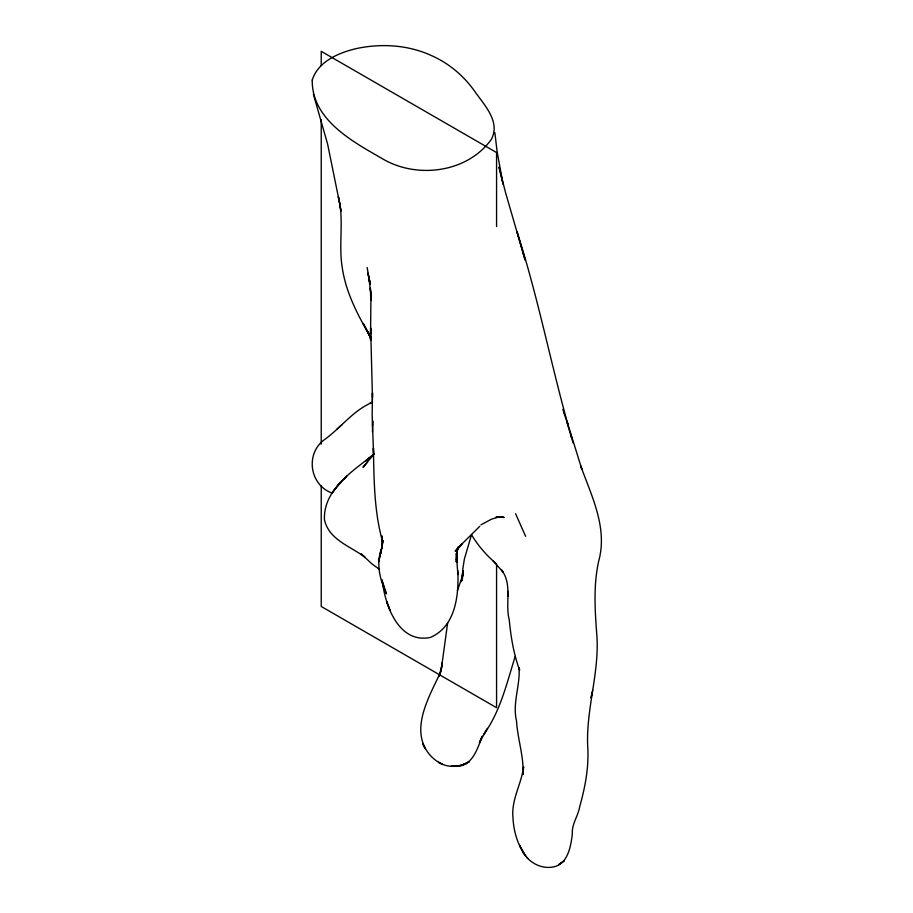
<?xml version="1.0" encoding="UTF-8"?>
<svg xmlns="http://www.w3.org/2000/svg" width="913" height="913" viewBox="0 0 913 913"><rect width="100%" height="100%" fill="white"/><g stroke="black" fill="none" stroke-linecap="round" stroke-linejoin="round"><path stroke-width="1.37" d="M372.264 403.683L372.504 392.818L372.15 414.719L373.554 453.727L373.417 448.169C373.999 479.61 374.068 511.474 382.661 541.957L381.771 535.794L382.079 546.921L382.958 540.587L380.595 553.837L381.999 547.401C375.665 562.75 379.74 579.458 386.484 593.849L381.748 579.675M370.427 340.058L370.655 327.87L372.436 397.201M372.458 431.803L372.675 420.859L372.561 426.04M492.974 560.833L503.131 572.052L501.351 569.78C512.786 584.069 504.889 603.356 509.249 619.779C510.858 636.943 513.654 653.97 519.634 670.188L519.052 667.757C520.364 685.537 512.193 703.09 516.541 721.087C517.591 739.016 523.982 756.546 523.012 774.498L523.606 766.76C521.506 783.959 511.132 799.731 512.98 817.717C513.62 831.207 517.557 844.879 525.591 855.869L519.531 845.37L523.526 852.959L523.115 852.331C528.616 861.952 539.64 868.377 550.813 867.316C567.555 865.935 570.739 847.401 572.303 833.946C571.652 823.903 578.226 815.971 579.755 806.43C585.324 786.618 589.136 766.327 587.664 745.647C586.112 707.552 600.115 670.907 596.645 632.755C594.899 608.811 593.416 584.605 598.734 560.959C607.796 527.851 591.681 496.318 580.748 466.007L581.809 469.168L566.95 421.155L568.274 425.789C550.277 361.434 537.654 295.675 517.066 232.005L525.123 260.045L505.619 192.871L499.023 167.102L503.04 184.152L497.117 151.615L494.869 132.739M457.904 574.494L456.283 553.483L456.751 562.362L456.865 553.152L456.238 561.94L457.002 550.961M456.409 559.68L457.55 549.649M441.641 666.399L442.246 662.781L441.025 671.272L447.667 622.723M592.058 692.933L591.042 698.057L592.697 690.148M441.618 666.524L439.085 676.328L440.648 672.036C429.281 696.63 408.613 730.628 430.228 755.325C436.357 762.058 444.996 767.068 454.377 766.281C471.827 767.673 477.294 749.413 482.144 736.369M462.765 574.928L463.359 572.599L461.293 581.661L462.891 570.705L462.252 580.497L462.891 568.354L464.397 558.961L471.576 534.504M458.075 546.944L456.82 551.84L458.121 547.777M462.469 576.092L457.402 590.585M515.217 656.39C506.852 682.958 500.552 710.793 484.141 733.915L487.428 728.334M482.144 736.289L479.439 742.52L486.732 729.533M458.383 546.99L456.169 551.258L461.818 543.908L457.938 547.948L479.736 526.31M373.816 454.149L365.497 461.099L371.739 456.044C351.254 471.953 323.305 490.464 324.446 519.634C328.806 539.777 350.227 546.134 364.869 557.113L361.263 553.974L372.036 563.983L379.454 569.415M461.818 543.908L455.199 551.178L459.239 546.75M337.308 486.173L346.803 476.084L343.961 479.097M374.193 454.001L362.986 467.262L367.585 462.161M337.057 429.076L342.147 424.511M480.866 524.884L491.514 519.155L499.297 516.849M371.557 402.701C353.32 410.508 341.051 427.467 325.313 439.039C305.204 452.54 309.051 484.187 331.487 492.894M369.936 403.192L372.424 402.439M495.611 563.127C486.264 555.093 478.07 545.632 471.713 535.052M525.112 855.321L527.885 858.505M515.617 513.745L525.603 536.33M370.883 337.799L363.237 323.499L370.883 337.799C358.147 315.784 345.799 292.742 342.192 267.224C338.415 243.828 344.247 219.828 338.369 196.66L340.994 211.177L339.898 204.638M371.009 337.856L367.06 330.746L370.735 337.89L368.658 332.868M368.065 331.556L370.986 339.933M563.755 412.242L566.026 419.261M566.402 420.459L573.113 442.942M562.876 409.344L563.983 412.938M313.41 94.244L327.619 144.128L339.75 203.85M381.828 579.835L384.464 589.011L382.627 583.167C385.777 607.487 399.563 643.631 430.217 637.479C455.633 626.809 459.034 594.934 457.801 570.796M570.534 433.869L571.561 437.464M370.073 282.756L367.905 273.215L370.153 283.817M370.221 283.966L368.658 276.308L371.1 295.835L370.324 287.88L370.861 300.263L370.986 292.514L370.552 334.329M367.163 267.509L369.24 279.766M507.776 591.35L507.902 596.155L507.822 592.799M496.569 226.572L496.569 152.551L321.228 51.322L321.228 65.553M496.569 563.937L496.569 707.701L321.228 606.472L321.228 485.476M321.228 119.649L321.228 444.197M312.223 80.093C311.698 119.089 351.3 140.887 380.938 157.846C415.472 179.382 466.794 173.23 491.194 139.586C500.929 121.943 484.301 105.041 474.76 91.403C463.69 75.653 448.488 62.929 430.788 55.282C407.312 44.703 380.424 43.231 355.454 48.788C338.187 52.977 317.964 61.753 312.223 80.093M380.082 554.899L378.792 561.689L380.641 552.228L380.082 554.899M334.706 489.436L331.83 493.294L340.161 482.737L334.706 489.436M563.994 861.016L558.745 864.6L563.994 861.016M469.259 761.716L462.252 765.083L469.259 761.716M465.835 763.85L458.349 765.973L451.148 766.281L458.349 765.973L465.835 763.85M502.732 516.998L496.25 517.055L504.159 517.431L496.238 517.043L502.732 516.998M440.842 763.473L438.571 762.298L442.782 764.489L440.842 763.473M425.127 748.557L422.719 743.593L425.127 748.557M389.965 610.238L386.587 601.211L389.965 610.238M370.324 284.411L369.309 280.576L370.336 284.479"/></g></svg>
